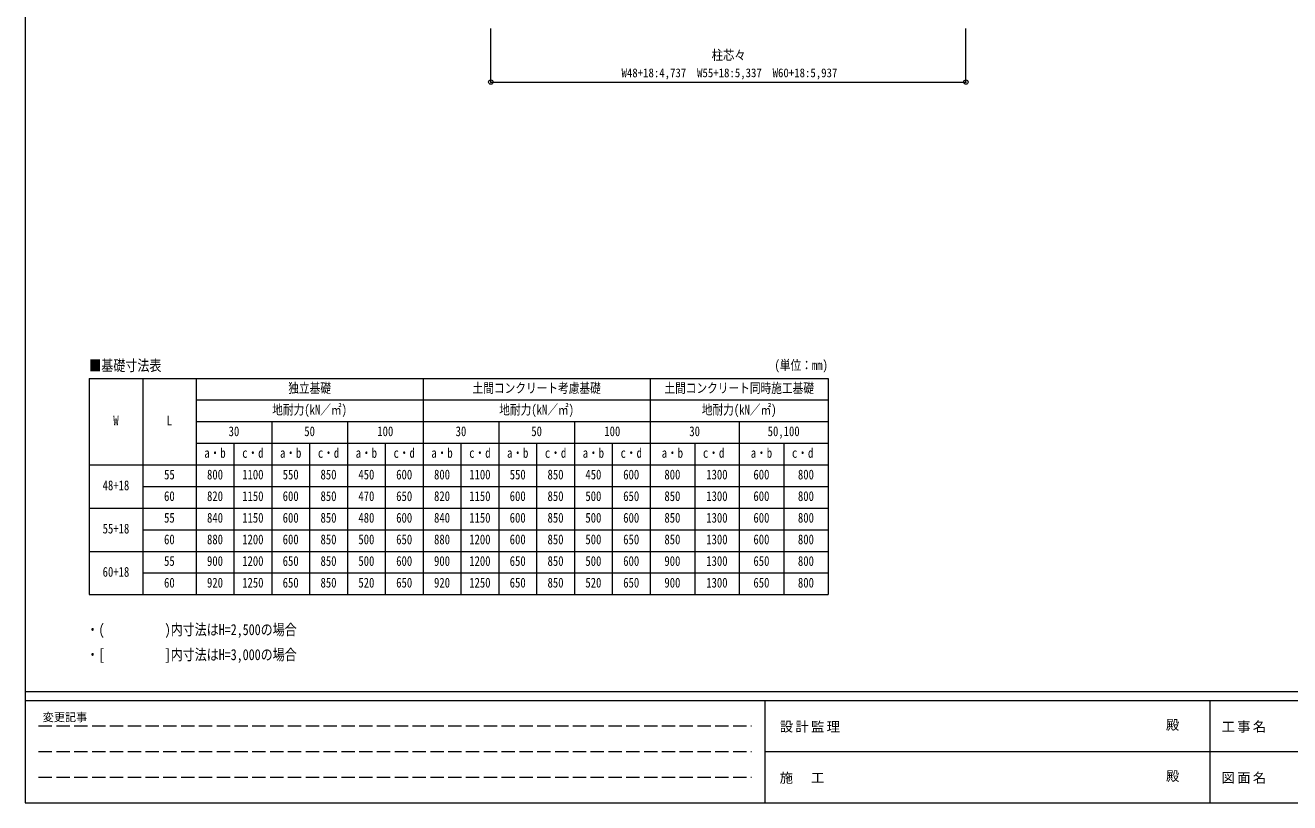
# Model space of a CAD drawing. Units: millimetres at full size, sheet at 1:50; details may follow other scales. Extents: x -14053 to 14053, y -9700 to 9700.
# Drawn here: x -14053 to 149, y -9700 to -964 of the extents above; entities that cross this region are included whole.
import ezdxf
from ezdxf.enums import TextEntityAlignment as Align

# ---------------------------------------------------------------- set-up
doc = ezdxf.new("R2010")
doc.units = ezdxf.units.MM
doc.header["$LTSCALE"] = 50
doc.header["$PDMODE"] = 32
doc.header["$PDSIZE"] = 50
doc.linetypes.add('DASHED3', pattern=[4, 3, -1])
for name, color, linetype, lineweight in [('0-8_外構', 6, 'Continuous', 9), ('0-D_記号', 7, 'Continuous', 9), ('F-0_ﾚｲﾔ240', 7, 'Continuous', 9)]:
    doc.layers.add(name, color=color, linetype=linetype, lineweight=lineweight)
doc.styles.add('ＭＳ ゴシック', font='')
doc.styles.get('ＭＳ ゴシック').set_extended_font_data('MS Gothic')

msp = doc.modelspace()

# ---------------------------------------------------------------- linework, layer by layer
at = {"layer": '0-8_外構'}
for p, q in [((-8824.47, -1602.19), (-8824.47, -1001.3)), ((-3487.97, -1602.19), (-3487.97, -1001.3)), ((-8824.47, -1602.19), (-3487.97, -1602.19))]:
    msp.add_line(p, q, dxfattribs=at)
for p in [(-8824.47, -1602.19), (-3487.97, -1602.19)]:
    msp.add_point(p, dxfattribs=at)
at = {"layer": '0-D_記号'}
for p, q in [((-13334.63, -4931.42), (-5034.63, -4931.42)), ((-13334.63, -4931.42), (-13334.63, -7361.42)), ((-12734.63, -4931.42), (-12734.63, -7361.42)), ((-12134.63, -4931.42), (-12134.63, -7361.42)), ((-12134.63, -4931.42), (-12134.63, -7361.42)), ((-9584.63, -4931.42), (-9584.63, -7361.42)), ((-7034.63, -4931.42), (-7034.63, -7361.42)), ((-5034.63, -4931.42), (-5034.63, -7361.42)), ((-12134.63, -5174.42), (-5034.63, -5174.42)), ((-12134.63, -5417.42), (-5034.63, -5417.42)), ((-11284.63, -5417.42), (-11284.63, -7361.42)), ((-10434.63, -5417.42), (-10434.63, -7361.42)), ((-8734.63, -5417.42), (-8734.63, -7361.42)), ((-7884.63, -5417.42), (-7884.63, -7361.42)), ((-6034.63, -5417.42), (-6034.63, -7361.42)), ((-12134.63, -5660.42), (-5034.63, -5660.42)), ((-11709.63, -5660.42), (-11709.63, -7361.42)), ((-10859.63, -5660.42), (-10859.63, -7361.42)), ((-10009.63, -5660.42), (-10009.63, -7361.42)), ((-9159.63, -5660.42), (-9159.63, -7361.42)), ((-8309.63, -5660.42), (-8309.63, -7361.42)), ((-7459.63, -5660.42), (-7459.63, -7361.42)), ((-6534.63, -5660.42), (-6534.63, -7361.42)), ((-5534.63, -5660.42), (-5534.63, -7361.42)), ((-13334.63, -5903.42), (-5034.63, -5903.42)), ((-13334.63, -6389.42), (-5034.63, -6389.42)), ((-13334.63, -6875.42), (-5034.63, -6875.42)), ((-12734.63, -7118.42), (-12134.63, -7118.42)), ((-12134.63, -7118.42), (-5034.63, -7118.42)), ((-13334.63, -7361.42), (-5034.63, -7361.42))]:
    msp.add_line(p, q, dxfattribs=at)
for points in [[(-12734.63, -6146.42), (-12134.63, -6146.42), (-5034.63, -6146.42)], [(-12734.63, -6632.42), (-12134.63, -6632.42), (-5034.63, -6632.42)]]:
    msp.add_lwpolyline(points, dxfattribs=at)
at = {"layer": 'F-0_ﾚｲﾔ240', "color": 5, "lineweight": 5}
for p, q in [((-14053.43, 9700), (-14053.43, -9700)), ((-14053.43, -8450), (13346.57, -8450)), ((-14053.43, -8550), (8901.98, -8550)), ((-5748.03, -8550), (-5748.03, -9700)), ((-748.03, -8550), (-748.03, -9700)), ((-5748.03, -9125), (4501.97, -9125)), ((-14053.43, -9700), (13346.57, -9700))]:
    msp.add_line(p, q, dxfattribs=at)
at = {"layer": 'F-0_ﾚｲﾔ240', "color": 4, "linetype": 'DASHED3'}
for p, q in [((-13903.43, -8837.5), (-5898.03, -8837.5)), ((-13903.43, -9125), (-5898.03, -9125)), ((-13903.43, -9412.5), (-5898.03, -9412.5))]:
    msp.add_line(p, q, dxfattribs=at)

# ---------------------------------------------------------------- texts
at = {"layer": '0-8_外構', "color": 7, "style": 'ＭＳ ゴシック'}
for s, height, width, p in [('柱芯々', 110, 0.85, (-6343.72, -1387.19)), ('W48+18:4,737\u3000W55+18:5,337\u3000W60+18:5,937', 98.97, 0.9, (-7356.22, -1577.19))]:
    msp.add_text(s, height=height, dxfattribs=dict(at, width=width)).set_placement(p, align=Align.BOTTOM_LEFT)
at = {"layer": '0-D_記号', "style": 'ＭＳ ゴシック', "width": 0.8}
for s, height, p in [('■基礎寸法表', 123.7, (-13334.63, -4885.4)), ('(単位：mm)', 110, (-5637.68, -4870.75)), ('独立基礎', 110, (-11099.63, -5127.92)), ('土間コンクリート考慮基礎', 110, (-9029.63, -5127.92)), ('土間コンクリート同時施工基礎', 110, (-6874.63, -5127.92)), ('地耐力(kN／㎡)', 110, (-11279.63, -5370.92)), ('地耐力(kN／㎡)', 110, (-8729.63, -5370.92)), ('地耐力(kN／㎡)', 110, (-6454.63, -5370.92)), ('W', 110, (-13064.63, -5492.42)), ('L', 110, (-12464.63, -5492.42)), ('30', 110, (-11769.63, -5613.92)), ('50', 110, (-10919.63, -5613.92)), ('100', 110, (-10099.63, -5613.92)), ('30', 110, (-9219.63, -5613.92)), ('50', 110, (-8369.63, -5613.92)), ('100', 110, (-7549.63, -5613.92)), ('30', 110, (-6594.63, -5613.92)), ('50,100', 110, (-5714.63, -5613.92)), ('a・b', 110, (-12042.13, -5856.92)), ('c・d', 110, (-11617.13, -5856.92)), ('a・b', 110, (-11192.13, -5856.92)), ('c・d', 110, (-10767.13, -5856.92)), ('a・b', 110, (-10342.13, -5856.92)), ('c・d', 110, (-9917.13, -5856.92)), ('a・b', 110, (-9492.13, -5856.92)), ('c・d', 110, (-9067.13, -5856.92)), ('a・b', 110, (-8642.13, -5856.92)), ('c・d', 110, (-8217.13, -5856.92)), ('a・b', 110, (-7792.13, -5856.92)), ('c・d', 110, (-7367.13, -5856.92)), ('a・b', 110, (-6904.63, -5856.92)), ('c・d', 110, (-6442.13, -5856.92)), ('a・b', 110, (-5904.63, -5856.92)), ('c・d', 110, (-5442.13, -5856.92)), ('55', 110, (-12494.63, -6099.92)), ('800', 110, (-12012.13, -6099.92)), ('1100', 110, (-11617.13, -6099.92)), ('550', 110, (-11162.13, -6099.92)), ('850', 110, (-10737.13, -6099.92)), ('450', 110, (-10312.13, -6099.92)), ('600', 110, (-9887.13, -6099.92)), ('800', 110, (-9462.13, -6099.92)), ('1100', 110, (-9067.13, -6099.92)), ('550', 110, (-8612.13, -6099.92)), ('850', 110, (-8187.13, -6099.92)), ('450', 110, (-7762.13, -6099.92)), ('600', 110, (-7337.13, -6099.92)), ('800', 110, (-6874.63, -6099.92)), ('1300', 110, (-6404.63, -6099.92)), ('600', 110, (-5874.63, -6099.92)), ('800', 110, (-5374.63, -6099.92)), ('48+18', 110, (-13184.63, -6221.42)), ('60', 110, (-12494.63, -6342.92)), ('820', 110, (-12012.13, -6342.92)), ('1150', 110, (-11617.13, -6342.92)), ('600', 110, (-11162.13, -6342.92)), ('850', 110, (-10737.13, -6342.92)), ('470', 110, (-10312.13, -6342.92)), ('650', 110, (-9887.13, -6342.92)), ('820', 110, (-9462.13, -6342.92)), ('1150', 110, (-9067.13, -6342.92)), ('600', 110, (-8612.13, -6342.92)), ('850', 110, (-8187.13, -6342.92)), ('500', 110, (-7762.13, -6342.92)), ('650', 110, (-7337.13, -6342.92)), ('850', 110, (-6874.63, -6342.92)), ('1300', 110, (-6404.63, -6342.92)), ('600', 110, (-5874.63, -6342.92)), ('800', 110, (-5374.63, -6342.92)), ('55', 110, (-12494.63, -6585.92)), ('840', 110, (-12012.13, -6585.92)), ('1150', 110, (-11617.13, -6585.92)), ('600', 110, (-11162.13, -6585.92)), ('850', 110, (-10737.13, -6585.92)), ('480', 110, (-10312.13, -6585.92)), ('600', 110, (-9887.13, -6585.92)), ('840', 110, (-9462.13, -6585.92)), ('1150', 110, (-9067.13, -6585.92)), ('600', 110, (-8612.13, -6585.92)), ('850', 110, (-8187.13, -6585.92)), ('500', 110, (-7762.13, -6585.92)), ('600', 110, (-7337.13, -6585.92)), ('850', 110, (-6874.63, -6585.92)), ('1300', 110, (-6404.63, -6585.92)), ('600', 110, (-5874.63, -6585.92)), ('800', 110, (-5374.63, -6585.92)), ('55+18', 110, (-13184.63, -6707.42)), ('60', 110, (-12494.63, -6828.92)), ('880', 110, (-12012.13, -6828.92)), ('1200', 110, (-11617.13, -6828.92)), ('600', 110, (-11162.13, -6828.92)), ('850', 110, (-10737.13, -6828.92)), ('500', 110, (-10312.13, -6828.92)), ('650', 110, (-9887.13, -6828.92)), ('880', 110, (-9462.13, -6828.92)), ('1200', 110, (-9067.13, -6828.92)), ('600', 110, (-8612.13, -6828.92)), ('850', 110, (-8187.13, -6828.92)), ('500', 110, (-7762.13, -6828.92)), ('650', 110, (-7337.13, -6828.92)), ('850', 110, (-6874.63, -6828.92)), ('1300', 110, (-6404.63, -6828.92)), ('600', 110, (-5874.63, -6828.92)), ('800', 110, (-5374.63, -6828.92)), ('55', 110, (-12494.63, -7071.92)), ('900', 110, (-12012.13, -7071.92)), ('1200', 110, (-11617.13, -7071.92)), ('650', 110, (-11162.13, -7071.92)), ('850', 110, (-10737.13, -7071.92)), ('500', 110, (-10312.13, -7071.92)), ('600', 110, (-9887.13, -7071.92)), ('900', 110, (-9462.13, -7071.92)), ('1200', 110, (-9067.13, -7071.92)), ('650', 110, (-8612.13, -7071.92)), ('850', 110, (-8187.13, -7071.92)), ('500', 110, (-7762.13, -7071.92)), ('600', 110, (-7337.13, -7071.92)), ('900', 110, (-6874.63, -7071.92)), ('1300', 110, (-6404.63, -7071.92)), ('650', 110, (-5874.63, -7071.92)), ('800', 110, (-5374.63, -7071.92)), ('60+18', 110, (-13184.63, -7193.42)), ('60', 110, (-12494.63, -7314.92)), ('920', 110, (-12012.13, -7314.92)), ('1250', 110, (-11617.13, -7314.92)), ('650', 110, (-11162.13, -7314.92)), ('850', 110, (-10737.13, -7314.92)), ('520', 110, (-10312.13, -7314.92)), ('650', 110, (-9887.13, -7314.92)), ('920', 110, (-9462.13, -7314.92)), ('1250', 110, (-9067.13, -7314.92)), ('650', 110, (-8612.13, -7314.92)), ('850', 110, (-8187.13, -7314.92)), ('520', 110, (-7762.13, -7314.92)), ('650', 110, (-7337.13, -7314.92)), ('900', 110, (-6874.63, -7314.92)), ('1300', 110, (-6404.63, -7314.92)), ('650', 110, (-5874.63, -7314.92)), ('800', 110, (-5374.63, -7314.92)), ('・(\u3000\u3000\u3000\u3000\u3000)内寸法はH=2,500の場合', 123.7, (-13365.13, -7853.58)), ('・[\u3000\u3000\u3000\u3000\u3000]内寸法はH=3,000の場合', 123.7, (-13365.13, -8134.83))]:
    msp.add_text(s, height=height, dxfattribs=at).set_placement(p, align=Align.BOTTOM_LEFT)
at = {"layer": 'F-0_ﾚｲﾔ240', "style": 'ＭＳ ゴシック'}
for s, height, p in [('変更記事', 91.64, (-13858.06, -8812.5)), ('殿', 110, (-1240.88, -8912.5)), ('殿', 110, (-1240.88, -9487.5))]:
    msp.add_text(s, height=height, dxfattribs=at).set_placement(p, align=Align.BOTTOM_LEFT)
at = {"layer": 'F-0_ﾚｲﾔ240', "char_height": 110, "attachment_point": 7, "style": 'ＭＳ ゴシック'}
for s, insert in [('\\T1.17;設計監理', (-5579.15, -8912.5)), ('\\T1.17;工事名', (-616.19, -8912.5)), ('\\T1.17;施\u3000工', (-5579.15, -9487.5)), ('\\T1.17;図面名', (-616.19, -9487.5))]:
    msp.add_mtext(s, dxfattribs=dict(at, insert=insert))

doc.saveas('drawing.dxf')
